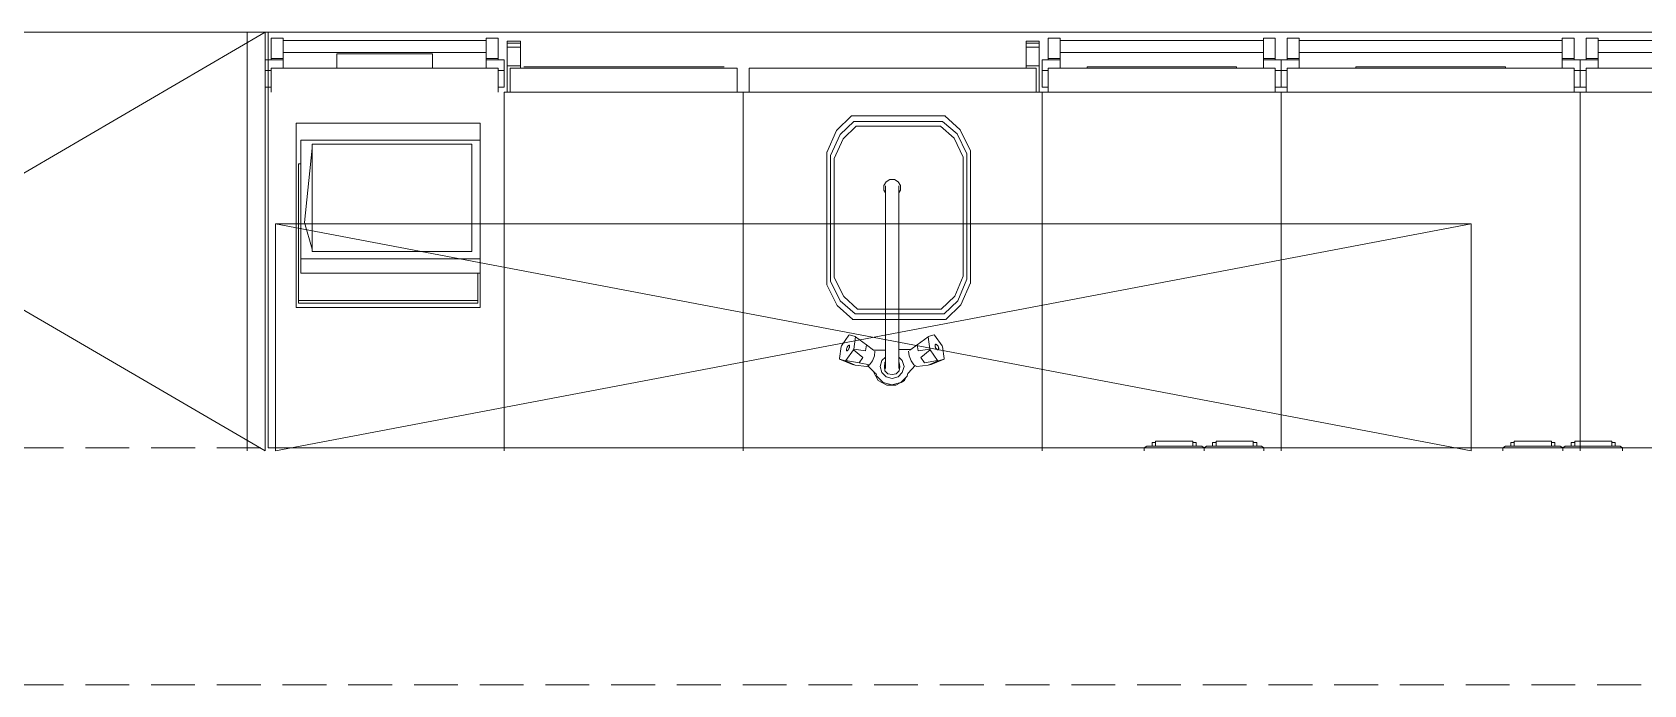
# Model space of a CAD drawing. Header units: inches. Extents: x 484217 to 497210, y -26946 to -21493.
# Drawn here: x 494216.8 to 494308.8, y -26290.9 to -26253.7 of the extents above; entities that cross this region are included whole.
import ezdxf

# ---------------------------------------------------------------- set-up
doc = ezdxf.new("R2010")
doc.units = ezdxf.units.IN
doc.header["$LTSCALE"] = 20
doc.header["$MEASUREMENT"] = 0
doc.linetypes.add('HIDDEN2', pattern=[0.1875, 0.125, -0.0625])
doc.layers.add('A-furniture', color=50, linetype='Continuous', lineweight=9)
doc.layers.add('TC-EQUIPMENT', color=251, linetype='Continuous', lineweight=5)

msp = doc.modelspace()

# ---------------------------------------------------------------- linework, layer by layer
at = {"layer": 'A-furniture', "linetype": 'HIDDEN2', "elevation": 3.812}
for points in [[(494323.62, -26277.404), (494126.814, -26277.404)], [(494323.616, -26290.904), (494126.814, -26290.904)]]:
    msp.add_lwpolyline(points, dxfattribs=at)
at = {"layer": 'TC-EQUIPMENT'}
for p, q in [((494189.196, -26253.703, 6.93), (494230.119, -26253.703, 6.93)), ((494230.119, -26253.703, 6.93), (494189.196, -26277.575, 6.93)), ((494189.196, -26253.703, 6.93), (494230.119, -26277.575, 6.93)), ((494229.096, -26253.703, 6.93), (494229.096, -26277.575, 6.93)), ((494230.119, -26253.703, 6.93), (494230.119, -26277.575, 6.93)), ((494230.119, -26253.703, 6.93), (494230.119, -26277.575, 6.93)), ((494359.709, -26253.703, 6.93), (494230.119, -26253.703, 6.93)), ((494230.289, -26277.404, 6.93), (494230.289, -26253.703, 6.93)), ((494230.46, -26255.271, 6.93), (494230.46, -26254.044, 6.93)), ((494230.46, -26254.044, 6.93), (494231.142, -26254.044, 6.93)), ((494231.142, -26254.044, 6.93), (494231.142, -26255.748, 6.93)), ((494242.737, -26254.18, 6.93), (494231.142, -26254.18, 6.93)), ((494242.737, -26255.748, 6.93), (494242.737, -26254.044, 6.93)), ((494242.737, -26254.044, 6.93), (494243.419, -26254.044, 6.93)), ((494243.419, -26254.044, 6.93), (494243.419, -26255.271, 6.93)), ((494243.93, -26257.113, 6.93), (494243.93, -26254.214, 6.93)), ((494244.681, -26254.214, 6.93), (494243.93, -26254.214, 6.93)), ((494243.93, -26254.317, 6.93), (494244.681, -26254.317, 6.93)), ((494244.681, -26254.214, 6.93), (494244.681, -26255.749, 6.93)), ((494273.532, -26254.214, 6.93), (494274.282, -26254.214, 6.93)), ((494273.532, -26255.749, 6.93), (494273.532, -26254.214, 6.93)), ((494273.532, -26254.317, 6.93), (494274.282, -26254.317, 6.93)), ((494274.282, -26254.214, 6.93), (494274.282, -26257.113, 6.93)), ((494274.793, -26254.044, 6.93), (494274.793, -26255.271, 6.93)), ((494275.475, -26254.044, 6.93), (494274.793, -26254.044, 6.93)), ((494275.475, -26255.749, 6.93), (494275.475, -26254.044, 6.93)), ((494275.475, -26254.18, 6.93), (494287.07, -26254.18, 6.93)), ((494287.752, -26254.044, 6.93), (494287.07, -26254.044, 6.93)), ((494287.07, -26254.044, 6.93), (494287.07, -26255.749, 6.93)), ((494287.752, -26254.044, 6.93), (494287.752, -26255.271, 6.93)), ((494288.434, -26255.271, 6.93), (494288.434, -26254.044, 6.93)), ((494288.434, -26254.044, 6.93), (494289.117, -26254.044, 6.93)), ((494289.117, -26254.044, 6.93), (494289.117, -26255.749, 6.93)), ((494289.117, -26254.18, 6.93), (494304.122, -26254.18, 6.93)), ((494304.122, -26254.044, 6.93), (494304.122, -26255.749, 6.93)), ((494304.122, -26254.044, 6.93), (494304.804, -26254.044, 6.93)), ((494304.804, -26254.044, 6.93), (494304.804, -26255.271, 6.93)), ((494305.486, -26255.271, 6.93), (494305.486, -26254.044, 6.93)), ((494305.486, -26254.044, 6.93), (494306.168, -26254.044, 6.93)), ((494306.168, -26255.749, 6.93), (494306.168, -26254.044, 6.93)), ((494306.168, -26254.18, 6.93), (494324.583, -26254.18, 6.93)), ((494230.119, -26256.84, 6.93), (494230.119, -26255.271, 6.93)), ((494231.142, -26255.271, 6.93), (494230.119, -26255.271, 6.93)), ((494231.142, -26255.203, 6.93), (494230.46, -26255.203, 6.93)), ((494231.142, -26254.862, 6.93), (494242.737, -26254.862, 6.93)), ((494234.211, -26254.93, 6.93), (494234.211, -26255.748, 6.93)), ((494239.668, -26254.93, 6.93), (494234.211, -26254.93, 6.93)), ((494239.668, -26255.748, 6.93), (494239.668, -26254.93, 6.93)), ((494243.419, -26255.203, 6.93), (494242.737, -26255.203, 6.93)), ((494242.737, -26255.271, 6.93), (494243.76, -26255.271, 6.93)), ((494243.76, -26256.84, 6.93), (494243.76, -26255.271, 6.93)), ((494244.681, -26254.555, 6.93), (494243.93, -26254.555, 6.93)), ((494274.282, -26254.555, 6.93), (494273.532, -26254.555, 6.93)), ((494274.452, -26256.84, 6.93), (494274.452, -26255.271, 6.93)), ((494274.452, -26255.271, 6.93), (494275.475, -26255.271, 6.93)), ((494275.475, -26255.203, 6.93), (494274.793, -26255.203, 6.93)), ((494287.07, -26254.862, 6.93), (494275.475, -26254.862, 6.93)), ((494287.07, -26255.203, 6.93), (494287.752, -26255.203, 6.93)), ((494287.07, -26255.271, 6.93), (494288.093, -26255.271, 6.93)), ((494289.117, -26255.271, 6.93), (494288.093, -26255.271, 6.93)), ((494288.093, -26255.271, 6.93), (494288.093, -26256.84, 6.93)), ((494288.093, -26256.84, 6.93), (494288.093, -26255.271, 6.93)), ((494289.117, -26255.203, 6.93), (494288.434, -26255.203, 6.93)), ((494304.122, -26254.862, 6.93), (494289.117, -26254.862, 6.93)), ((494304.804, -26255.203, 6.93), (494304.122, -26255.203, 6.93)), ((494304.122, -26255.271, 6.93), (494305.145, -26255.271, 6.93)), ((494305.145, -26256.84, 6.93), (494305.145, -26255.271, 6.93)), ((494306.168, -26255.271, 6.93), (494305.145, -26255.271, 6.93)), ((494305.145, -26256.84, 6.93), (494305.145, -26255.271, 6.93)), ((494306.168, -26255.203, 6.93), (494305.486, -26255.203, 6.93)), ((494324.583, -26254.862, 6.93), (494306.168, -26254.862, 6.93)), ((494230.119, -26255.885, 6.93), (494230.46, -26255.885, 6.93)), ((494230.46, -26257.113, 6.93), (494230.46, -26255.748, 6.93)), ((494243.419, -26255.748, 6.93), (494230.46, -26255.748, 6.93)), ((494243.419, -26255.748, 6.93), (494243.419, -26257.113, 6.93)), ((494243.76, -26255.885, 6.93), (494243.419, -26255.885, 6.93)), ((494243.93, -26255.612, 6.93), (494244.681, -26255.612, 6.93)), ((494244.101, -26257.113, 6.93), (494244.101, -26255.749, 6.93)), ((494257.06, -26255.749, 6.93), (494244.101, -26255.749, 6.93)), ((494256.31, -26255.681, 6.93), (494244.885, -26255.681, 6.93)), ((494257.06, -26255.749, 6.93), (494257.06, -26257.113, 6.93)), ((494257.742, -26255.749, 6.93), (494257.742, -26257.113, 6.93)), ((494257.742, -26255.749, 6.93), (494274.111, -26255.749, 6.93)), ((494274.282, -26255.612, 6.93), (494273.532, -26255.612, 6.93)), ((494274.111, -26257.113, 6.93), (494274.111, -26255.749, 6.93)), ((494274.793, -26255.885, 6.93), (494274.452, -26255.885, 6.93)), ((494287.752, -26255.749, 6.93), (494274.793, -26255.749, 6.93)), ((494274.793, -26257.113, 6.93), (494274.793, -26255.749, 6.93)), ((494277.01, -26255.681, 6.93), (494277.01, -26255.749, 6.93)), ((494285.536, -26255.681, 6.93), (494277.01, -26255.681, 6.93)), ((494285.536, -26255.749, 6.93), (494285.536, -26255.681, 6.93)), ((494287.752, -26257.113, 6.93), (494287.752, -26255.749, 6.93)), ((494288.093, -26255.885, 6.93), (494287.752, -26255.885, 6.93)), ((494288.093, -26255.885, 6.93), (494288.434, -26255.885, 6.93)), ((494288.434, -26257.113, 6.93), (494288.434, -26255.749, 6.93)), ((494288.434, -26255.749, 6.93), (494304.804, -26255.749, 6.93)), ((494292.356, -26255.681, 6.93), (494292.356, -26255.749, 6.93)), ((494300.882, -26255.681, 6.93), (494292.356, -26255.681, 6.93)), ((494300.882, -26255.749, 6.93), (494300.882, -26255.681, 6.93)), ((494304.804, -26257.113, 6.93), (494304.804, -26255.749, 6.93)), ((494305.145, -26255.885, 6.93), (494304.804, -26255.885, 6.93)), ((494305.145, -26255.885, 6.93), (494305.486, -26255.885, 6.93)), ((494305.486, -26257.113, 6.93), (494305.486, -26255.749, 6.93)), ((494325.265, -26255.749, 6.93), (494305.486, -26255.749, 6.93)), ((494230.46, -26256.84, 6.93), (494230.119, -26256.84, 6.93)), ((494230.119, -26257.113, 6.93), (494230.119, -26277.575, 6.93)), ((494243.419, -26256.84, 6.93), (494243.76, -26256.84, 6.93)), ((494243.76, -26277.575, 6.93), (494243.76, -26257.113, 6.93)), ((494257.401, -26257.113, 6.93), (494243.76, -26257.113, 6.93)), ((494243.76, -26277.575, 6.93), (494243.76, -26257.113, 6.93)), ((494257.401, -26257.113, 6.93), (494274.452, -26257.113, 6.93)), ((494257.401, -26277.575, 6.93), (494257.401, -26257.113, 6.93)), ((494257.401, -26257.113, 6.93), (494257.401, -26277.575, 6.93)), ((494274.793, -26256.84, 6.93), (494274.452, -26256.84, 6.93)), ((494288.093, -26257.113, 6.93), (494274.452, -26257.113, 6.93)), ((494274.452, -26277.575, 6.93), (494274.452, -26257.113, 6.93)), ((494274.452, -26257.113, 6.93), (494274.452, -26277.575, 6.93)), ((494288.093, -26256.84, 6.93), (494287.752, -26256.84, 6.93)), ((494288.093, -26256.84, 6.93), (494288.434, -26256.84, 6.93)), ((494288.093, -26257.113, 6.93), (494288.093, -26277.575, 6.93)), ((494305.145, -26257.113, 6.93), (494288.093, -26257.113, 6.93)), ((494288.093, -26277.575, 6.93), (494288.093, -26257.113, 6.93)), ((494304.804, -26256.84, 6.93), (494305.145, -26256.84, 6.93)), ((494305.486, -26256.84, 6.93), (494305.145, -26256.84, 6.93)), ((494305.145, -26257.113, 6.93), (494305.145, -26277.575, 6.93)), ((494325.606, -26257.113, 6.93), (494305.145, -26257.113, 6.93)), ((494305.145, -26277.575, 6.93), (494305.145, -26257.113, 6.93)), ((494242.396, -26258.886, 6.93), (494231.892, -26258.886, 6.93)), ((494231.892, -26269.39, 6.93), (494231.892, -26258.886, 6.93)), ((494242.396, -26258.886, 6.93), (494242.396, -26269.39, 6.93)), ((494262.721, -26259.296, 6.93), (494263.574, -26258.477, 6.93)), ((494262.926, -26259.534, 6.93), (494263.71, -26258.784, 6.93)), ((494263.096, -26259.773, 6.93), (494263.846, -26259.057, 6.93)), ((494263.574, -26258.477, 6.93), (494268.928, -26258.477, 6.93)), ((494263.71, -26258.784, 6.93), (494268.757, -26258.784, 6.93)), ((494263.846, -26259.057, 6.93), (494268.655, -26259.057, 6.93)), ((494268.655, -26259.057, 6.93), (494269.439, -26259.739, 6.93)), ((494268.757, -26258.784, 6.93), (494269.61, -26259.5, 6.93)), ((494268.894, -26258.477, 6.93), (494269.78, -26259.261, 6.93)), ((494232.165, -26259.846, 6.93), (494232.165, -26267.436, 6.93)), ((494242.396, -26259.846, 6.93), (494232.165, -26259.846, 6.93)), ((494262.175, -26260.557, 6.93), (494262.721, -26259.296, 6.93)), ((494262.38, -26260.728, 6.93), (494262.926, -26259.534, 6.93)), ((494262.585, -26260.898, 6.93), (494263.096, -26259.773, 6.93)), ((494269.439, -26259.739, 6.93), (494269.951, -26260.83, 6.93)), ((494269.61, -26259.5, 6.93), (494270.155, -26260.626, 6.93)), ((494269.78, -26259.261, 6.93), (494270.36, -26260.455, 6.93)), ((494232.813, -26260.318, 6.93), (494232.359, -26264.556, 6.93)), ((494232.813, -26260.092, 6.93), (494241.918, -26260.092, 6.93)), ((494232.813, -26266.207, 6.93), (494232.813, -26260.092, 6.93)), ((494241.918, -26260.092, 6.93), (494241.918, -26266.207, 6.93)), ((494262.175, -26268.094, 6.93), (494262.175, -26260.523, 6.93)), ((494262.38, -26267.889, 6.93), (494262.38, -26260.728, 6.93)), ((494269.951, -26260.83, 6.93), (494269.951, -26267.617, 6.93)), ((494270.155, -26260.626, 6.93), (494270.155, -26267.787, 6.93)), ((494270.36, -26260.455, 6.93), (494270.36, -26268.026, 6.93)), ((494232.029, -26261.205, 6.93), (494232.165, -26261.205, 6.93)), ((494232.029, -26269.151, 6.93), (494232.029, -26261.205, 6.93)), ((494262.585, -26267.685, 6.93), (494262.585, -26260.898, 6.93)), ((494265.415, -26262.433, 6.93), (494265.552, -26262.228, 6.93)), ((494265.415, -26262.433, 6.93), (494265.415, -26262.706, 6.93)), ((494265.517, -26262.859, 6.93), (494265.415, -26262.706, 6.93)), ((494265.517, -26262.464, 6.93), (494265.517, -26272.872, 6.93)), ((494265.552, -26262.228, 6.93), (494265.756, -26262.092, 6.93)), ((494266.029, -26262.092, 6.93), (494265.756, -26262.092, 6.93)), ((494266.029, -26262.092, 6.93), (494266.234, -26262.228, 6.93)), ((494266.234, -26262.228, 6.93), (494266.37, -26262.433, 6.93)), ((494266.268, -26272.872, 6.93), (494266.268, -26262.464, 6.93)), ((494266.268, -26262.859, 6.93), (494266.37, -26262.706, 6.93)), ((494266.37, -26262.433, 6.93), (494266.37, -26262.706, 6.93)), ((494232.813, -26266.064, 6.93), (494232.359, -26264.556, 6.93)), ((494230.713, -26264.616, 6.93), (494230.713, -26277.575, 6.93)), ((494230.713, -26264.616, 6.93), (494298.918, -26264.616, 6.93)), ((494298.918, -26277.575, 6.93), (494230.713, -26264.616, 6.93)), ((494230.713, -26277.575, 6.93), (494298.918, -26264.616, 6.93)), ((494298.918, -26277.575, 6.93), (494298.918, -26264.616, 6.93)), ((494241.918, -26266.207, 6.93), (494232.813, -26266.207, 6.93)), ((494242.396, -26266.617, 6.93), (494232.165, -26266.617, 6.93)), ((494232.165, -26267.436, 6.93), (494242.396, -26267.436, 6.93)), ((494242.259, -26267.436, 6.93), (494242.259, -26269.151, 6.93)), ((494262.755, -26269.288, 6.93), (494262.175, -26268.094, 6.93)), ((494262.926, -26269.015, 6.93), (494262.38, -26267.889, 6.93)), ((494263.13, -26268.776, 6.93), (494262.585, -26267.685, 6.93)), ((494269.951, -26267.617, 6.93), (494269.473, -26268.742, 6.93)), ((494270.155, -26267.787, 6.93), (494269.644, -26269.015, 6.93)), ((494270.36, -26267.992, 6.93), (494269.814, -26269.253, 6.93)), ((494242.259, -26269.001, 6.93), (494232.029, -26269.001, 6.93)), ((494232.029, -26269.151, 6.93), (494242.259, -26269.151, 6.93)), ((494263.778, -26269.765, 6.93), (494262.926, -26269.015, 6.93)), ((494263.915, -26269.492, 6.93), (494263.13, -26268.776, 6.93)), ((494269.473, -26268.742, 6.93), (494268.689, -26269.492, 6.93)), ((494269.644, -26269.015, 6.93), (494268.86, -26269.765, 6.93)), ((494242.396, -26269.39, 6.93), (494231.892, -26269.39, 6.93)), ((494263.642, -26270.072, 6.93), (494262.755, -26269.288, 6.93)), ((494263.608, -26270.072, 6.93), (494268.928, -26270.072, 6.93)), ((494268.86, -26269.765, 6.93), (494263.778, -26269.765, 6.93)), ((494268.689, -26269.492, 6.93), (494263.915, -26269.492, 6.93)), ((494269.814, -26269.253, 6.93), (494268.962, -26270.072, 6.93)), ((494262.997, -26271.572, 6.93), (494263.426, -26270.967, 6.93)), ((494263.426, -26270.967, 6.93), (494263.451, -26270.951, 6.93)), ((494263.451, -26270.951, 6.93), (494263.787, -26271.04, 6.93)), ((494267.957, -26271.04, 6.93), (494268.293, -26270.951, 6.93)), ((494268.293, -26270.951, 6.93), (494268.318, -26270.967, 6.93)), ((494268.318, -26270.967, 6.93), (494268.747, -26271.572, 6.93)), ((494262.885, -26272.31, 6.93), (494262.98, -26271.616, 6.93)), ((494262.98, -26271.616, 6.93), (494262.997, -26271.572, 6.93)), ((494263.683, -26271.809, 6.93), (494263.255, -26272.414, 6.93)), ((494263.286, -26271.77, 6.93), (494263.282, -26271.793, 6.93)), ((494263.282, -26271.793, 6.93), (494263.282, -26271.815, 6.93)), ((494263.282, -26271.815, 6.93), (494263.284, -26271.833, 6.93)), ((494263.284, -26271.833, 6.93), (494263.29, -26271.847, 6.93)), ((494263.292, -26271.744, 6.93), (494263.286, -26271.77, 6.93)), ((494263.29, -26271.847, 6.93), (494263.297, -26271.857, 6.93)), ((494263.3, -26271.717, 6.93), (494263.292, -26271.744, 6.93)), ((494263.297, -26271.857, 6.93), (494263.308, -26271.862, 6.93)), ((494263.311, -26271.689, 6.93), (494263.3, -26271.717, 6.93)), ((494263.308, -26271.862, 6.93), (494263.32, -26271.862, 6.93)), ((494263.324, -26271.662, 6.93), (494263.311, -26271.689, 6.93)), ((494263.32, -26271.862, 6.93), (494263.333, -26271.858, 6.93)), ((494263.338, -26271.637, 6.93), (494263.324, -26271.662, 6.93)), ((494263.333, -26271.858, 6.93), (494263.348, -26271.85, 6.93)), ((494263.353, -26271.613, 6.93), (494263.338, -26271.637, 6.93)), ((494263.348, -26271.85, 6.93), (494263.364, -26271.836, 6.93)), ((494263.369, -26271.592, 6.93), (494263.353, -26271.613, 6.93)), ((494263.364, -26271.836, 6.93), (494263.38, -26271.819, 6.93)), ((494263.385, -26271.575, 6.93), (494263.369, -26271.592, 6.93)), ((494263.38, -26271.819, 6.93), (494263.396, -26271.799, 6.93)), ((494263.401, -26271.562, 6.93), (494263.385, -26271.575, 6.93)), ((494263.396, -26271.799, 6.93), (494263.411, -26271.775, 6.93)), ((494263.416, -26271.553, 6.93), (494263.401, -26271.562, 6.93)), ((494263.411, -26271.775, 6.93), (494263.426, -26271.749, 6.93)), ((494263.43, -26271.549, 6.93), (494263.416, -26271.553, 6.93)), ((494263.426, -26271.749, 6.93), (494263.438, -26271.722, 6.93)), ((494263.442, -26271.55, 6.93), (494263.43, -26271.549, 6.93)), ((494263.438, -26271.722, 6.93), (494263.449, -26271.695, 6.93)), ((494263.452, -26271.555, 6.93), (494263.442, -26271.55, 6.93)), ((494263.449, -26271.695, 6.93), (494263.457, -26271.668, 6.93)), ((494263.459, -26271.565, 6.93), (494263.452, -26271.555, 6.93)), ((494263.457, -26271.668, 6.93), (494263.463, -26271.642, 6.93)), ((494263.464, -26271.579, 6.93), (494263.459, -26271.565, 6.93)), ((494263.463, -26271.642, 6.93), (494263.467, -26271.618, 6.93)), ((494263.464, -26271.579, 6.93), (494263.467, -26271.597, 6.93)), ((494263.467, -26271.618, 6.93), (494263.467, -26271.597, 6.93)), ((494263.683, -26271.809, 6.93), (494263.701, -26271.766, 6.93)), ((494263.683, -26271.809, 6.93), (494264.222, -26272.244, 6.93)), ((494263.796, -26271.067, 6.93), (494263.701, -26271.766, 6.93)), ((494263.701, -26271.766, 6.93), (494264.372, -26271.867, 6.93)), ((494263.787, -26271.04, 6.93), (494263.796, -26271.067, 6.93)), ((494264.421, -26271.524, 6.93), (494263.796, -26271.067, 6.93)), ((494264.421, -26271.524, 6.93), (494264.372, -26271.867, 6.93)), ((494264.421, -26271.524, 6.93), (494264.829, -26271.827, 6.93)), ((494265.472, -26271.831, 6.93), (494264.829, -26271.827, 6.93)), ((494264.878, -26272.152, 6.93), (494264.912, -26271.888, 6.93)), ((494265.479, -26271.834, 6.93), (494265.517, -26271.813, 6.93)), ((494266.273, -26271.797, 6.93), (494266.961, -26271.792, 6.93)), ((494266.866, -26272.152, 6.93), (494266.832, -26271.888, 6.93)), ((494266.899, -26271.839, 6.93), (494266.905, -26271.817, 6.93)), ((494266.941, -26271.807, 6.93), (494266.905, -26271.817, 6.93)), ((494267.324, -26271.524, 6.93), (494266.961, -26271.792, 6.93)), ((494267.324, -26271.524, 6.93), (494267.949, -26271.067, 6.93)), ((494267.324, -26271.524, 6.93), (494267.372, -26271.867, 6.93)), ((494268.043, -26271.766, 6.93), (494267.372, -26271.867, 6.93)), ((494267.523, -26272.244, 6.93), (494268.061, -26271.809, 6.93)), ((494267.949, -26271.067, 6.93), (494267.957, -26271.04, 6.93)), ((494268.043, -26271.766, 6.93), (494267.949, -26271.067, 6.93)), ((494268.061, -26271.809, 6.93), (494268.043, -26271.766, 6.93)), ((494268.489, -26272.414, 6.93), (494268.061, -26271.809, 6.93)), ((494268.342, -26271.538, 6.93), (494268.339, -26271.558, 6.93)), ((494268.339, -26271.558, 6.93), (494268.34, -26271.582, 6.93)), ((494268.34, -26271.582, 6.93), (494268.343, -26271.608, 6.93)), ((494268.347, -26271.52, 6.93), (494268.342, -26271.538, 6.93)), ((494268.343, -26271.608, 6.93), (494268.35, -26271.635, 6.93)), ((494268.355, -26271.506, 6.93), (494268.347, -26271.52, 6.93)), ((494268.35, -26271.635, 6.93), (494268.36, -26271.663, 6.93)), ((494268.367, -26271.497, 6.93), (494268.355, -26271.506, 6.93)), ((494268.36, -26271.663, 6.93), (494268.373, -26271.69, 6.93)), ((494268.38, -26271.492, 6.93), (494268.367, -26271.497, 6.93)), ((494268.373, -26271.69, 6.93), (494268.387, -26271.715, 6.93)), ((494268.396, -26271.492, 6.93), (494268.38, -26271.492, 6.93)), ((494268.387, -26271.715, 6.93), (494268.403, -26271.739, 6.93)), ((494268.413, -26271.496, 6.93), (494268.396, -26271.492, 6.93)), ((494268.403, -26271.739, 6.93), (494268.421, -26271.76, 6.93)), ((494268.431, -26271.505, 6.93), (494268.413, -26271.496, 6.93)), ((494268.421, -26271.76, 6.93), (494268.439, -26271.778, 6.93)), ((494268.449, -26271.519, 6.93), (494268.431, -26271.505, 6.93)), ((494268.439, -26271.778, 6.93), (494268.457, -26271.792, 6.93)), ((494268.467, -26271.537, 6.93), (494268.449, -26271.519, 6.93)), ((494268.457, -26271.792, 6.93), (494268.475, -26271.801, 6.93)), ((494268.485, -26271.558, 6.93), (494268.467, -26271.537, 6.93)), ((494268.475, -26271.801, 6.93), (494268.492, -26271.805, 6.93)), ((494268.501, -26271.581, 6.93), (494268.485, -26271.558, 6.93)), ((494268.508, -26271.805, 6.93), (494268.492, -26271.805, 6.93)), ((494268.515, -26271.607, 6.93), (494268.501, -26271.581, 6.93)), ((494268.508, -26271.805, 6.93), (494268.521, -26271.8, 6.93)), ((494268.528, -26271.634, 6.93), (494268.515, -26271.607, 6.93)), ((494268.521, -26271.8, 6.93), (494268.532, -26271.791, 6.93)), ((494268.538, -26271.662, 6.93), (494268.528, -26271.634, 6.93)), ((494268.532, -26271.791, 6.93), (494268.541, -26271.777, 6.93)), ((494268.544, -26271.688, 6.93), (494268.538, -26271.662, 6.93)), ((494268.541, -26271.777, 6.93), (494268.546, -26271.759, 6.93)), ((494268.548, -26271.714, 6.93), (494268.544, -26271.688, 6.93)), ((494268.546, -26271.759, 6.93), (494268.549, -26271.738, 6.93)), ((494268.549, -26271.738, 6.93), (494268.548, -26271.714, 6.93)), ((494268.747, -26271.572, 6.93), (494268.764, -26271.616, 6.93)), ((494268.764, -26271.616, 6.93), (494268.86, -26272.31, 6.93)), ((494262.892, -26272.337, 6.93), (494262.885, -26272.31, 6.93)), ((494262.892, -26272.337, 6.93), (494263.23, -26272.431, 6.93)), ((494263.626, -26272.641, 6.93), (494262.892, -26272.337, 6.93)), ((494263.255, -26272.414, 6.93), (494263.23, -26272.431, 6.93)), ((494263.23, -26272.431, 6.93), (494263.792, -26272.686, 6.93)), ((494263.255, -26272.414, 6.93), (494264.012, -26272.542, 6.93)), ((494263.792, -26272.686, 6.93), (494263.626, -26272.641, 6.93)), ((494263.792, -26272.686, 6.93), (494264.441, -26272.767, 6.93)), ((494264.222, -26272.244, 6.93), (494264.012, -26272.542, 6.93)), ((494264.012, -26272.542, 6.93), (494264.606, -26272.658, 6.93)), ((494264.606, -26272.658, 6.93), (494264.441, -26272.767, 6.93)), ((494264.938, -26273.167, 6.93), (494264.511, -26272.721, 6.93)), ((494264.606, -26272.658, 6.93), (494264.763, -26272.433, 6.93)), ((494264.763, -26272.433, 6.93), (494264.878, -26272.152, 6.93)), ((494265.211, -26272.766, 6.93), (494265.313, -26272.425, 6.93)), ((494265.313, -26273.107, 6.93), (494265.211, -26272.766, 6.93)), ((494265.517, -26272.22, 6.93), (494265.313, -26272.425, 6.93)), ((494265.483, -26272.527, 6.93), (494265.449, -26272.766, 6.93)), ((494265.449, -26272.766, 6.93), (494265.483, -26273.005, 6.93)), ((494265.483, -26272.527, 6.93), (494265.517, -26272.493, 6.93)), ((494266.472, -26272.425, 6.93), (494266.268, -26272.22, 6.93)), ((494266.268, -26272.493, 6.93), (494266.302, -26272.527, 6.93)), ((494266.336, -26272.766, 6.93), (494266.302, -26272.527, 6.93)), ((494266.302, -26273.005, 6.93), (494266.336, -26272.766, 6.93)), ((494266.472, -26272.425, 6.93), (494266.575, -26272.766, 6.93)), ((494266.472, -26273.107, 6.93), (494266.575, -26272.766, 6.93)), ((494266.807, -26273.133, 6.93), (494267.213, -26272.707, 6.93)), ((494266.866, -26272.152, 6.93), (494266.981, -26272.433, 6.93)), ((494267.139, -26272.658, 6.93), (494266.981, -26272.433, 6.93)), ((494267.139, -26272.658, 6.93), (494267.303, -26272.767, 6.93)), ((494267.952, -26272.686, 6.93), (494267.303, -26272.767, 6.93)), ((494267.523, -26272.244, 6.93), (494267.732, -26272.542, 6.93)), ((494268.489, -26272.414, 6.93), (494267.732, -26272.542, 6.93)), ((494268.514, -26272.431, 6.93), (494267.952, -26272.686, 6.93)), ((494267.952, -26272.686, 6.93), (494268.118, -26272.641, 6.93)), ((494268.852, -26272.337, 6.93), (494268.118, -26272.641, 6.93)), ((494268.514, -26272.431, 6.93), (494268.489, -26272.414, 6.93)), ((494268.852, -26272.337, 6.93), (494268.514, -26272.431, 6.93)), ((494268.86, -26272.31, 6.93), (494268.852, -26272.337, 6.93)), ((494264.835, -26273.066, 6.93), (494264.835, -26273.06, 6.93)), ((494264.835, -26273.066, 6.93), (494265.097, -26273.557, 6.93)), ((494264.975, -26273.164, 6.93), (494265.012, -26273.308, 6.93)), ((494265.012, -26273.308, 6.93), (494265.38, -26273.681, 6.93)), ((494265.582, -26273.823, 6.93), (494265.097, -26273.557, 6.93)), ((494265.313, -26273.107, 6.93), (494265.552, -26273.346, 6.93)), ((494265.38, -26273.681, 6.93), (494265.881, -26273.814, 6.93)), ((494265.654, -26273.175, 6.93), (494265.483, -26273.005, 6.93)), ((494265.893, -26273.448, 6.93), (494265.552, -26273.346, 6.93)), ((494265.654, -26273.175, 6.93), (494265.893, -26273.209, 6.93)), ((494265.881, -26273.814, 6.93), (494266.381, -26273.681, 6.93)), ((494265.893, -26273.209, 6.93), (494266.131, -26273.175, 6.93)), ((494266.234, -26273.346, 6.93), (494265.893, -26273.448, 6.93)), ((494266.354, -26273.688, 6.93), (494266.107, -26273.823, 6.93)), ((494266.302, -26273.005, 6.93), (494266.131, -26273.175, 6.93)), ((494266.234, -26273.346, 6.93), (494266.472, -26273.107, 6.93)), ((494266.381, -26273.681, 6.93), (494266.749, -26273.308, 6.93)), ((494266.592, -26273.557, 6.93), (494266.398, -26273.664, 6.93)), ((494266.697, -26273.36, 6.93), (494266.592, -26273.557, 6.93)), ((494266.749, -26273.308, 6.93), (494266.795, -26273.132, 6.93)), ((494266.833, -26273.105, 6.93), (494266.772, -26273.22, 6.93)), ((494266.107, -26273.823, 6.93), (494265.582, -26273.823, 6.93)), ((494359.539, -26277.404, 6.93), (494230.289, -26277.404, 6.93)), ((494280.278, -26277.396, 6.93), (494280.414, -26277.294, 6.93)), ((494287.098, -26277.396, 6.93), (494280.278, -26277.396, 6.93)), ((494280.278, -26277.396, 6.93), (494280.278, -26277.567, 6.93)), ((494280.414, -26277.294, 6.93), (494283.552, -26277.294, 6.93)), ((494280.721, -26277.294, 6.93), (494280.721, -26277.089, 6.93)), ((494280.926, -26277.089, 6.93), (494280.721, -26277.089, 6.93)), ((494283.04, -26277.021, 6.93), (494280.926, -26277.021, 6.93)), ((494280.926, -26277.294, 6.93), (494280.926, -26277.021, 6.93)), ((494283.04, -26277.021, 6.93), (494283.04, -26277.294, 6.93)), ((494283.04, -26277.089, 6.93), (494283.245, -26277.089, 6.93)), ((494283.245, -26277.089, 6.93), (494283.245, -26277.294, 6.93)), ((494283.688, -26277.396, 6.93), (494283.552, -26277.294, 6.93)), ((494283.688, -26277.396, 6.93), (494283.824, -26277.294, 6.93)), ((494283.688, -26277.567, 6.93), (494283.688, -26277.396, 6.93)), ((494286.962, -26277.294, 6.93), (494283.824, -26277.294, 6.93)), ((494284.166, -26277.294, 6.93), (494284.166, -26277.089, 6.93)), ((494284.166, -26277.089, 6.93), (494284.37, -26277.089, 6.93)), ((494284.37, -26277.021, 6.93), (494284.37, -26277.294, 6.93)), ((494284.37, -26277.021, 6.93), (494286.484, -26277.021, 6.93)), ((494286.484, -26277.021, 6.93), (494286.484, -26277.294, 6.93)), ((494286.689, -26277.089, 6.93), (494286.484, -26277.089, 6.93)), ((494286.689, -26277.294, 6.93), (494286.689, -26277.089, 6.93)), ((494287.098, -26277.396, 6.93), (494286.962, -26277.294, 6.93)), ((494287.098, -26277.567, 6.93), (494287.098, -26277.396, 6.93)), ((494300.739, -26277.396, 6.93), (494300.876, -26277.294, 6.93)), ((494307.56, -26277.396, 6.93), (494300.739, -26277.396, 6.93)), ((494300.739, -26277.396, 6.93), (494300.739, -26277.567, 6.93)), ((494300.876, -26277.294, 6.93), (494304.013, -26277.294, 6.93)), ((494301.183, -26277.294, 6.93), (494301.183, -26277.089, 6.93)), ((494301.387, -26277.089, 6.93), (494301.183, -26277.089, 6.93)), ((494303.502, -26277.021, 6.93), (494301.387, -26277.021, 6.93)), ((494301.387, -26277.294, 6.93), (494301.387, -26277.021, 6.93)), ((494303.502, -26277.021, 6.93), (494303.502, -26277.294, 6.93)), ((494303.502, -26277.089, 6.93), (494303.706, -26277.089, 6.93)), ((494303.706, -26277.089, 6.93), (494303.706, -26277.294, 6.93)), ((494304.15, -26277.396, 6.93), (494304.013, -26277.294, 6.93)), ((494304.15, -26277.396, 6.93), (494304.286, -26277.294, 6.93)), ((494304.15, -26277.567, 6.93), (494304.15, -26277.396, 6.93)), ((494307.424, -26277.294, 6.93), (494304.286, -26277.294, 6.93)), ((494304.627, -26277.089, 6.93), (494304.627, -26277.294, 6.93)), ((494304.627, -26277.089, 6.93), (494304.832, -26277.089, 6.93)), ((494304.832, -26277.294, 6.93), (494304.832, -26277.021, 6.93)), ((494304.832, -26277.021, 6.93), (494306.946, -26277.021, 6.93)), ((494306.946, -26277.021, 6.93), (494306.946, -26277.294, 6.93)), ((494307.151, -26277.089, 6.93), (494306.946, -26277.089, 6.93)), ((494307.151, -26277.294, 6.93), (494307.151, -26277.089, 6.93)), ((494307.56, -26277.396, 6.93), (494307.424, -26277.294, 6.93)), ((494307.56, -26277.567, 6.93), (494307.56, -26277.396, 6.93))]:
    msp.add_line(p, q, dxfattribs=at)

doc.saveas('drawing.dxf')
